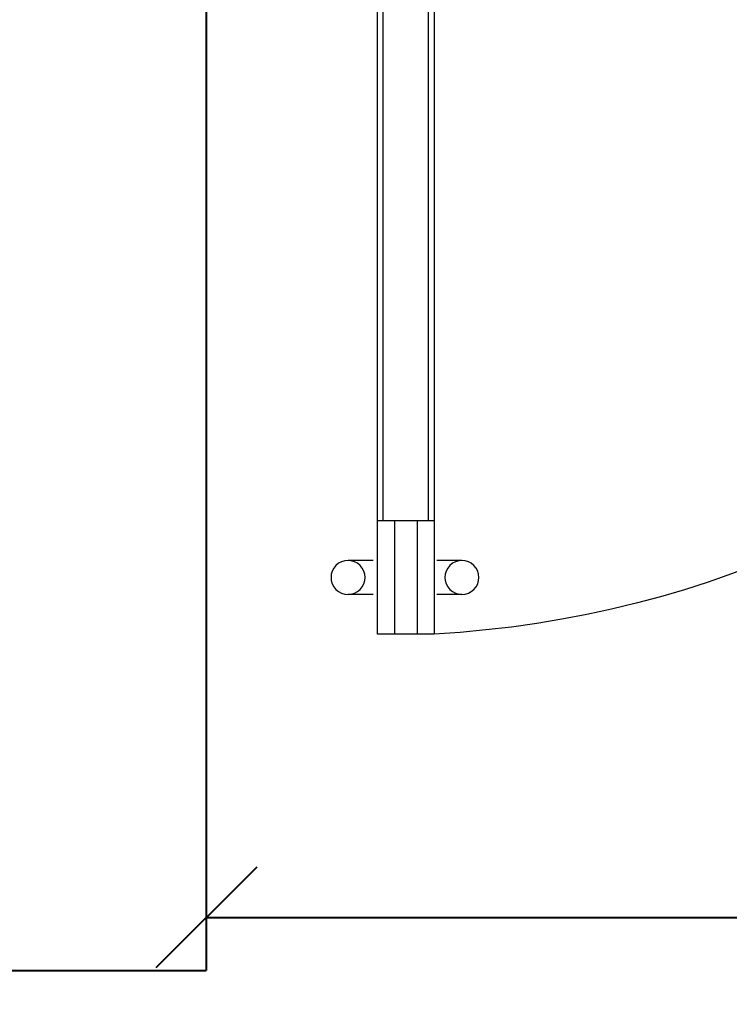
# Model space of a CAD drawing. Header units: metres. Extents: x -434 to 683, y -422 to -228.
# Drawn here: x 45.926 to 46.489, y -290.074 to -289.293 of the extents above; entities that cross this region are included whole.
import ezdxf

# ---------------------------------------------------------------- set-up
doc = ezdxf.new("R2010")
doc.units = ezdxf.units.M
doc.header["$MEASUREMENT"] = 0
doc.header["$PDMODE"] = 34
doc.layers.add('Dim-inside', color=1, linetype='Continuous')
doc.layers.add('WALL', color=7, linetype='Continuous')
doc.layers.add('door', color=114, linetype='Continuous', lineweight=13)
doc.styles.add('UTMAN', font='romantic.ttf', dxfattribs={"width": 0.6})
doc.dimstyles.new('kamal 1', dxfattribs={"dimscale": 0.8, "dimtxt": 0.33, "dimasz": 0.1, "dimexe": 0, "dimexo": 0, "dimgap": 0.09, "dimtad": 0, "dimzin": 0, "dimdsep": 46, "dimtxsty": 'UTMAN', "dimblk": 'OBLIQUE', "dimcen": 0.09, "dimclrd": 252, "dimclre": 8, "dimclrt": 7, "dimadec": 0, "dimazin": 0, "dimtfac": 1, "dimtix": 1, "dimtofl": 0, "dimtmove": 1, "dimatfit": 3, "dimldrblk": 'OBLIQUE', "dimfxl": 1, "dimtolj": 1, "dimtzin": 0, "dimlwd": -1, "dimarcsym": 0})

# ---------------------------------------------------------------- blocks, each defined once
blk = doc.blocks.new('door-1m-wall-15')
at = {"layer": 'door'}
for p, q in [((-0.09015, 1.03812), (-0.04007, 1.03812)), ((-0.09015, 0.1202), (-0.09015, 1.03812)), ((-0.07513, 0.93795), (-0.07513, 1.03812)), ((-0.05509, 0.93795), (-0.05509, 1.03812)), ((-0.04007, 1.03812), (-0.04007, 0.1202)), ((-0.09015, 0.93795), (-0.04007, 0.93795))]:
    blk.add_line(p, q, dxfattribs=at)
at = {"layer": 'door', "color": 211}
for p, q in [((-0.1147, 1.00306), (-0.09241, 1.00306)), ((-0.03624, 1.00306), (-0.01395, 1.00306)), ((-0.11415, 0.97302), (-0.09241, 0.97302)), ((-0.03624, 0.97301), (-0.01395, 0.97301)), ((-0.08514, 0.93795), (-0.08514, 0.22037)), ((-0.04508, 0.93795), (-0.04508, 0.22037))]:
    blk.add_line(p, q, dxfattribs=at)
at = {"layer": 'door', "extrusion": (0, 0, -1)}
blk.add_ellipse((-0.04007, 0.11792), major_axis=(-0.85752, 0.33757), ratio=0.999989, start_param=-0.380468, end_param=1.141397, dxfattribs=at)
at = {"layer": 'door', "color": 211, "extrusion": (0, 0, -1)}
for centre, major_axis, start_param, end_param in [((-0.11466, 0.98803), (0.01062, 0.01062), 3.141593, 9.424778), ((-0.01395, 0.98803), (-0.01062, 0.01062), 4.712389, 10.995574)]:
    blk.add_ellipse(centre, major_axis=major_axis, ratio=1, start_param=start_param, end_param=end_param, dxfattribs=at)
blk = doc.blocks.new('_OBLIQUE')
at = {"color": 0, "linetype": 'ByBlock'}
blk.add_line((-0.5, -0.5), (0.5, 0.5), dxfattribs=at)
blk = doc.blocks.new('*D87')
at = {"layer": 'DEFPOINTS', "color": 0, "transparency": 16777216}
for p in [(46.07383, -289.93484), (48.77383, -289.93484), (46.07383, -290.00641)]:
    blk.add_point(p, dxfattribs=at)
at = {"layer": 'Dim-inside', "color": 8, "lineweight": -2, "transparency": 16777216}
for p, q in [((46.07383, -289.93484), (46.07383, -290.00641)), ((48.77383, -289.93484), (48.77383, -290.00641))]:
    blk.add_line(p, q, dxfattribs=at)
at = {"layer": 'Dim-inside', "color": 252, "transparency": 16777216}
for p, q in [((46.07383, -290.00641), (47.15313, -290.00641)), ((48.77383, -290.00641), (47.69453, -290.00641))]:
    blk.add_line(p, q, dxfattribs=at)
at = {"layer": 'Dim-inside', "color": 252, "transparency": 16777216, "xscale": 0.08000000000000002, "yscale": 0.08000000000000002, "zscale": 0.08000000000000002, "rotation": 180}
blk.add_blockref('_OBLIQUE', (46.07383, -290.00641), dxfattribs=at)
at = {"layer": 'Dim-inside', "color": 252, "transparency": 16777216, "xscale": 0.08000000000000002, "yscale": 0.08000000000000002, "zscale": 0.08000000000000002}
blk.add_blockref('_OBLIQUE', (48.77383, -290.00641), dxfattribs=at)
at = {"layer": 'Dim-inside', "color": 7, "transparency": 16777216, "insert": (47.42383, -290.00641), "char_height": 0.264, "attachment_point": 5, "style": 'UTMAN'}
blk.add_mtext('\\A1;2.70', dxfattribs=at)

msp = doc.modelspace()

# ---------------------------------------------------------------- linework, layer by layer
at = {"layer": 'WALL', "color": 0}
msp.add_line((46.07383, -289.04847), (46.07383, -290.04847), dxfattribs=at)
at = {"layer": 'WALL'}
msp.add_line((45.87383, -290.04847), (46.07383, -290.04847), dxfattribs=at)

# ---------------------------------------------------------------- block references
at = {"layer": 'door', "xscale": 0.8984825452142674, "yscale": 0.8984825452142674, "zscale": 0.8984825452142674, "rotation": 180}
msp.add_blockref('door-1m-wall-15', (46.17383, -288.84847), dxfattribs=at)

# ---------------------------------------------------------------- dimensions: what is measured, and where the dimension line sits
at = {"layer": 'Dim-inside'}
dim = msp.add_linear_dim(base=(46.07383, -290.00641), p1=(48.77383, -289.93484), p2=(46.07383, -289.93484), dimstyle='kamal 1', dxfattribs=at)
dim.commit()
dim.dimension.update_dxf_attribs({"geometry": '*D87', "text_midpoint": (47.42383, -290.00641)})

doc.saveas('drawing.dxf')
